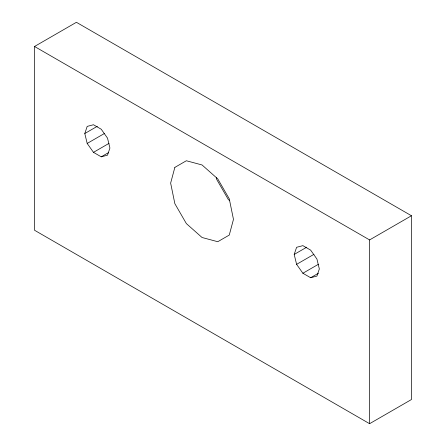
<?xml version="1.0" encoding="UTF-8"?>
<svg xmlns="http://www.w3.org/2000/svg" width="446" height="446" viewBox="0 0 446 446"><rect width="100%" height="100%" fill="white"/><g stroke="black" fill="none" stroke-linecap="round" stroke-linejoin="round"><path stroke-width="0.67" d="M369.589 423.7L369.589 239.926L411.468 215.747L411.468 399.521L369.589 423.7L34.532 230.253L34.532 46.479L76.411 22.3L411.468 215.747M84.79 133.532L87.187 126.391L93.476 124.746L101.231 129.228L107.519 138.132L109.917 148.039L107.519 155.18L101.231 156.825L93.476 152.342L87.187 143.445L84.79 133.532L97.351 126.279M294.198 254.432L296.601 247.296L302.884 245.651L310.645 250.128L316.928 259.031L319.33 268.944L316.928 276.085L310.645 277.73L302.884 273.247L296.601 264.344L294.198 254.432L306.764 247.179M87.187 143.445L104.537 133.426M93.476 152.342L109.03 143.361M101.231 156.825L108.411 152.677M296.601 264.344L313.951 254.326M302.884 273.247L318.444 264.266M310.645 277.73L318.422 273.236M34.532 46.479L369.589 239.926M229.757 200.75L228.235 199.401L216.739 179.487L216.332 177.497M174.854 167.395L170.645 183.1L174.854 203.666L186.356 223.58L202.06 237.506L217.765 241.715L229.261 235.075L233.47 219.371L229.261 198.805L217.765 178.891L202.06 164.97L186.356 160.755L174.854 167.395"/></g></svg>
